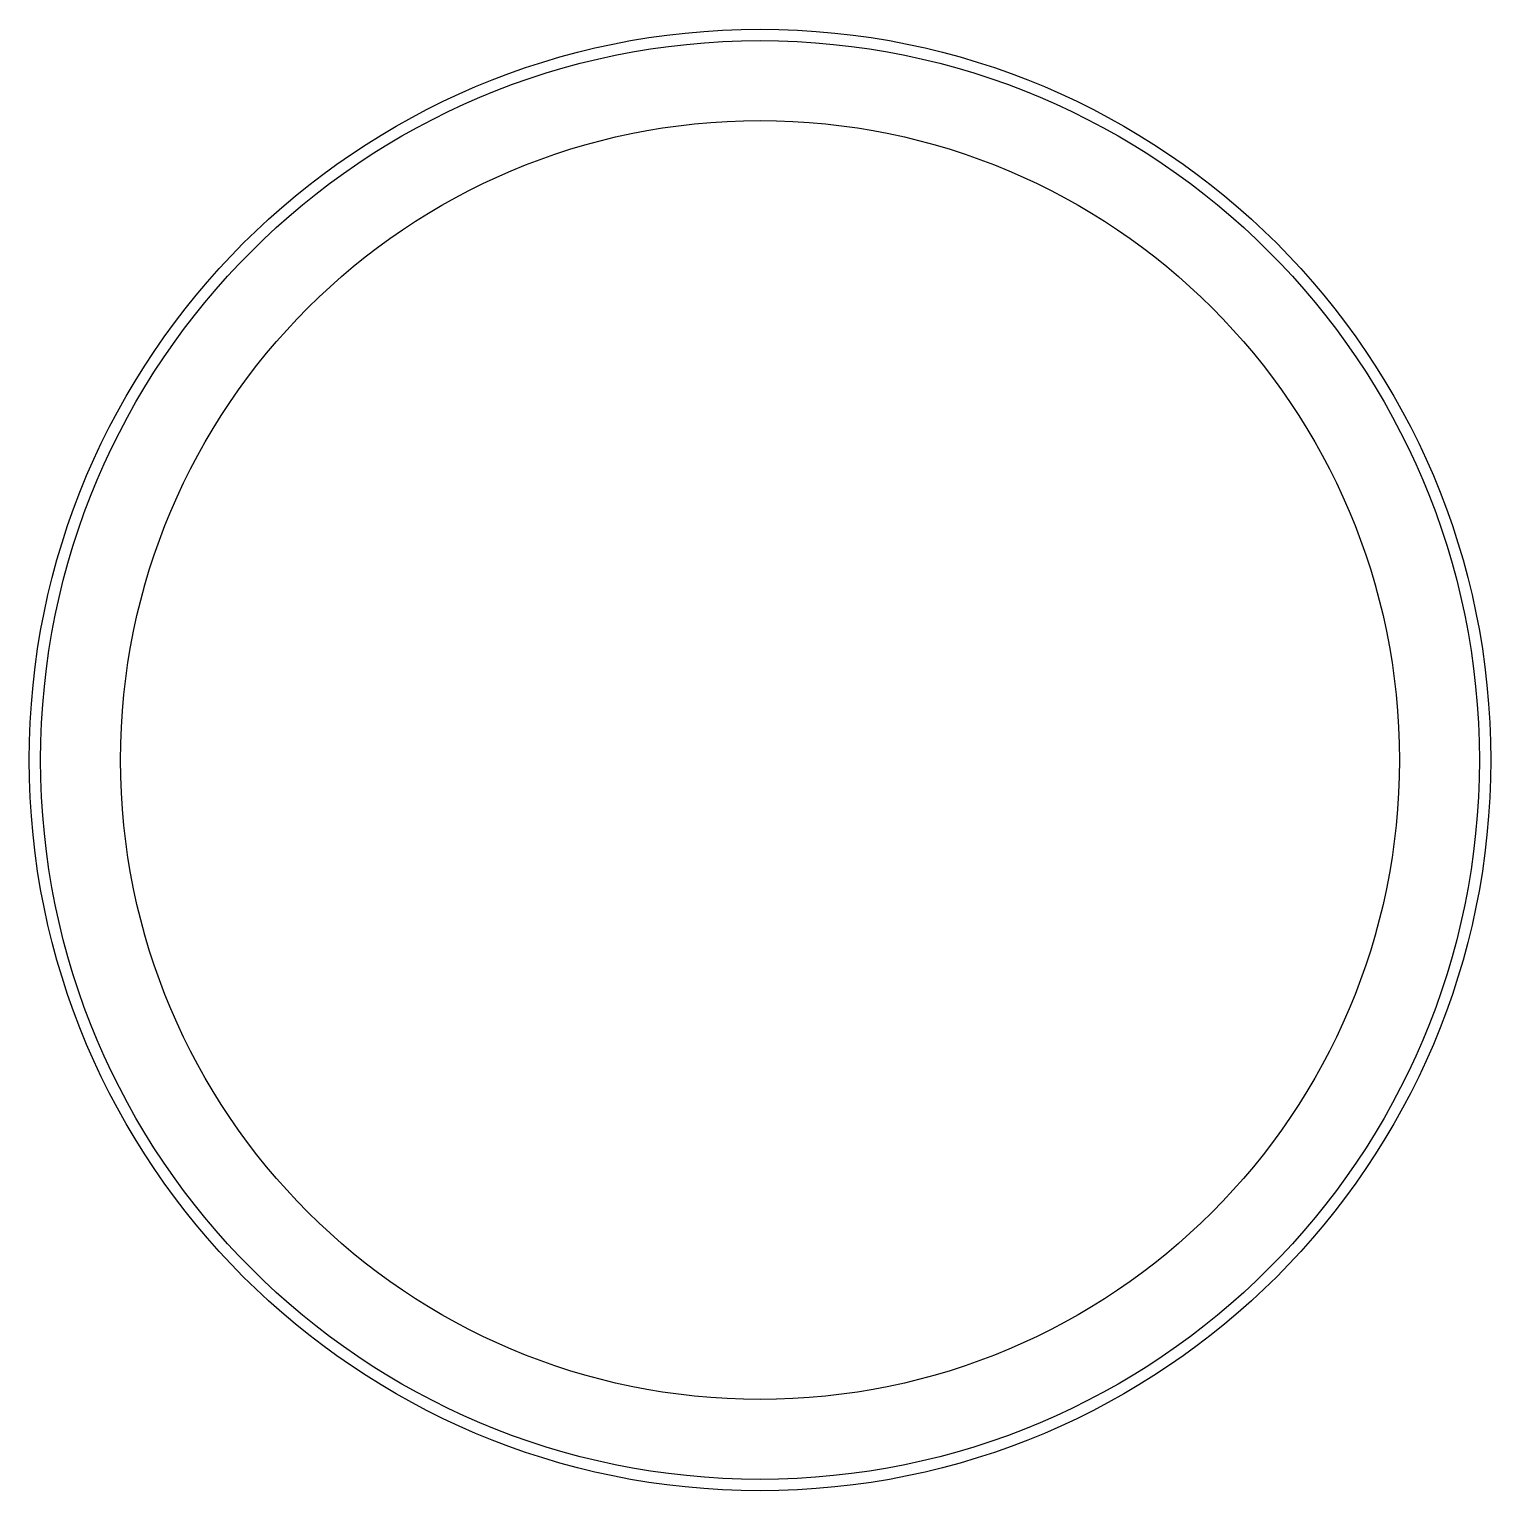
# Model space of a CAD drawing. Header units: millimetres. Extents: x -61 to -29, y 9 to 41.
import ezdxf

# ---------------------------------------------------------------- set-up
doc = ezdxf.new("R2010")
doc.units = ezdxf.units.MM
doc.layers.get('0').update_dxf_attribs({"linetype": 'CONTINUOUS'})

msp = doc.modelspace()

# ---------------------------------------------------------------- linework, layer by layer
for radius in [16, 15.75, 14]:
    msp.add_circle((-45, 25), radius)

doc.saveas('drawing.dxf')
